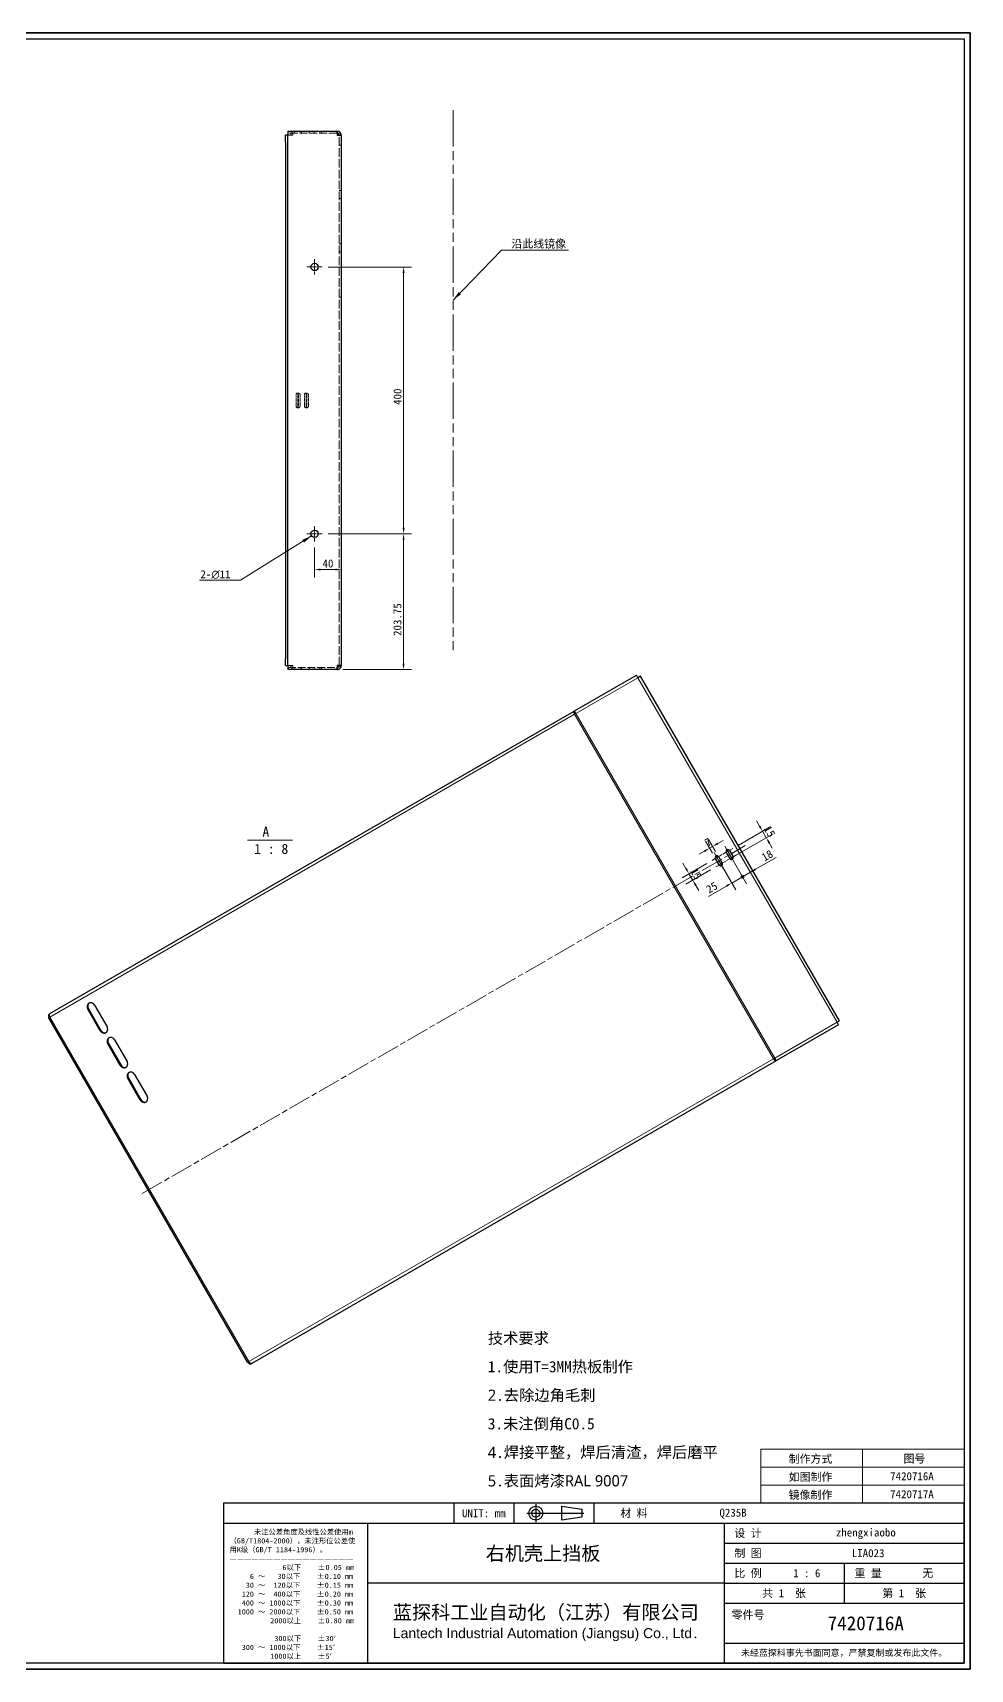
# Model space of a CAD drawing. Header units: millimetres. Extents: x 36 to 3531, y 33 to 2487.
# Drawn here: x 2126 to 3531, y 33 to 2487 of the extents above; entities that cross this region are included whole.
import ezdxf
from ezdxf.enums import TextEntityAlignment as Align

# ---------------------------------------------------------------- set-up
doc = ezdxf.new("R2010")
doc.units = ezdxf.units.MM
doc.header["$LTSCALE"] = 6
for name, pattern in [('CHAIN', [0.3543, 0.2362, -0.0295, 0.0591, -0.0295]), ('DASHED', [0.2067, 0.1654, -0.0413]), ('DOUBLE_DASH_CHAIN', [1.2403, 0.6614, -0.0827, 0.1654, -0.0827, 0.1654, -0.0827])]:
    doc.linetypes.add(name, pattern=pattern)
for name, color, linetype, lineweight in [('1', 7, 'Continuous', 18), ('可见 (ISO)', 7, 'Continuous', 25), ('可见窄的 (ISO)', 7, 'Continuous', 18), ('图框 (ISO)', 7, 'Continuous', 35), ('标题 (ISO)', 7, 'Continuous', 25), ('草图几何图元 (ISO)', 7, 'Continuous', 18)]:
    doc.layers.add(name, color=color, linetype=linetype, lineweight=lineweight)
for name, color, linetype, lineweight, true_color in [('中心标记 (ISO)', 1, 'CHAIN', 18, 0xff0000), ('中心线 (ISO)', 1, 'CHAIN', 18, 0xff0000), ('尺寸 (ISO)', 7, 'Continuous', 18, 0x008000), ('符号 (ISO)', 7, 'Continuous', 18, 0x008000), ('隐藏 (ISO)', 5, 'DASHED', 18, 0x0000ff)]:
    doc.layers.add(name, color=color, linetype=linetype, lineweight=lineweight, true_color=true_color)
doc.styles.add('文本样式164', font='SimSun.ttf')
doc.styles.add('文本样式165', font='SimSun.ttf')
doc.styles.add('文本样式74', font='SimSun.ttf')
doc.styles.add('标签文本 (ISO)', font='simfang.ttf')
doc.styles.add('注释文本 (ISO)', font='simfang.ttf')
doc.styles.add('添加1', font='simfang.ttf')
doc.dimstyles.new('默认 (GB)', dxfattribs={"dimscale": 6, "dimtxt": 2, "dimasz": 1.5, "dimexe": 2, "dimexo": 1.5, "dimgap": 0.5, "dimtad": 1, "dimtoh": 1, "dimdsep": 46, "dimtxsty": '注释文本 (ISO)', "dimcen": 0.09, "dimdle": 10, "dimclrd": 256, "dimclre": 256, "dimclrt": 256, "dimazin": 2, "dimtfac": 0.75, "dimtdec": 3, "dimtmove": 0, "dimatfit": 3, "dimfxl": 0, "dimtolj": 1, "dimlwd": -1, "dimlwe": -1, "dimarcsym": 0})
doc.dimstyles.new('默认 (GB)$7', dxfattribs={"dimscale": 6, "dimtxt": 2, "dimasz": 2.5, "dimexe": 2, "dimexo": 1.5, "dimgap": 0.5, "dimtad": 1, "dimtoh": 1, "dimdsep": 46, "dimtxsty": '注释文本 (ISO)', "dimcen": 0.09, "dimdle": 10, "dimclrd": 256, "dimclre": 256, "dimclrt": 256, "dimazin": 2, "dimtfac": 0.75, "dimtdec": 3, "dimtmove": 0, "dimatfit": 3, "dimfxl": 0, "dimtolj": 1, "dimlwd": -1, "dimlwe": -1, "dimarcsym": 0})

# ---------------------------------------------------------------- blocks, each defined once
blk = doc.blocks.new('图框 最新国标')
at = {"layer": '图框 (ISO)'}
for p, q in [((6, 7), (6, 414.5)), ((6, 414.5), (588.5, 414.5)), ((588.5, 414.5), (588.5, 5.5)), ((6, 7), (6, 5.5)), ((6, 7), (6, 5.5)), ((588.5, 5.5), (6, 5.5))]:
    blk.add_line(p, q, dxfattribs=at)
at = {"layer": '图框 (ISO)', "color": 7, "linetype": 'Continuous', "lineweight": 25}
for p, q in [((18, 413), (587, 413)), ((18, 7), (18, 413)), ((18, 413), (587, 413)), ((53, 413), (53, 405)), ((587, 413), (587, 7)), ((587, 413), (587, 7)), ((53, 405), (18, 405)), ((587, 7), (6, 7)), ((587, 7), (18, 7))]:
    blk.add_line(p, q, dxfattribs=at)
at = {"layer": '图框 (ISO)', "style": '文本样式74'}
blk.add_attdef('零件代号_001', (42.73, 410.25), '', height=2.5, rotation=180, dxfattribs=at)
blk = doc.blocks.new('标题栏 最新国标')
at = {"layer": '标题 (ISO)'}
for p, q in [((381.98, -183.84), (196.98, -183.84)), ((196.98, -183.84), (196.98, -223.84)), ((254.48, -183.84), (254.48, -188.84)), ((269.48, -183.84), (269.48, -188.84)), ((289.48, -183.84), (289.48, -188.84)), ((381.98, -223.84), (381.98, -183.84)), ((383.48, -183.84), (383.48, -225.34)), ((281.48, -188.09), (281.48, -184.59)), ((281.48, -184.59), (286.48, -185.34)), ((286.48, -187.34), (281.48, -188.09)), ((286.48, -185.34), (286.48, -187.34)), ((196.98, -188.84), (381.98, -188.84)), ((232.98, -188.84), (232.98, -223.84)), ((321.98, -188.84), (321.98, -223.84)), ((321.98, -193.84), (381.98, -193.84)), ((321.98, -198.84), (381.98, -198.84)), ((351.98, -198.84), (351.98, -208.84)), ((321.98, -203.84), (232.98, -203.84)), ((321.98, -203.84), (381.98, -203.84)), ((321.98, -208.84), (381.98, -208.84)), ((321.98, -218.84), (381.98, -218.84)), ((196.98, -223.84), (381.98, -223.84)), ((383.48, -225.34), (196.98, -225.34))]:
    blk.add_line(p, q, dxfattribs=at)
at = {"layer": '标题 (ISO)', "linetype": 'CHAIN', "ltscale": 15.834605}
blk.add_line((272.73, -186.34), (286.98, -186.34), dxfattribs=at)
at = {"layer": '标题 (ISO)', "linetype": 'CHAIN', "ltscale": 5.000333}
blk.add_line((274.98, -184.09), (274.98, -188.59), dxfattribs=at)
at = {"layer": '标题 (ISO)'}
for radius in [1.75, 1]:
    blk.add_circle((274.98, -186.34), radius, dxfattribs=at)
at = {"layer": '1', "style": '文本样式164'}
for s, p in [('UNIT: mm', (261.98, -186.34)), ('材 料', (299.48, -186.34)), ('设 计', (327.98, -191.34)), ('制 图', (327.98, -196.34)), ('比 例', (327.98, -201.34)), ('重 量', (357.98, -201.34)), ('共 1  张', (336.98, -206.34)), ('第 1  张', (366.98, -206.34))]:
    blk.add_text(s, height=2, dxfattribs=at).set_placement(p, align=Align.MIDDLE_CENTER)
at = {"layer": '标题 (ISO)', "style": '注释文本 (ISO)'}
for s, insert, char_height, attachment_point, line_spacing_factor in [('\\fSimSun|b0|i0;{\\H1.3000;      未注公差角度及线性公差使用m\\P}\\fSimSun|b0|i0;{\\H1.3000;（GB/T1804-2000），未注形位公差使\\P}\\fSimSun|b0|i0;{\\H1.3000;用K级（GB/T 1184-1996）。\\P}\\fSimSun|b0|i0;{\\H1.3000;—————————————————\\P}\\fSimSun|b0|i0;{\\H1.3000;             6以下    ±0.05 mm\\P}\\fSimSun|b0|i0;{\\H1.3000;     6 ～   30以下    ±0.10 mm\\P}\\fSimSun|b0|i0;{\\H1.3000;    30 ～  120以下    ±0.15 mm\\P}\\fSimSun|b0|i0;{\\H1.3000;   120 ～  400以下    ±0.20 mm\\P}\\fSimSun|b0|i0;{\\H1.3000;   400 ～ 1000以下    ±0.30 mm\\P}\\fSimSun|b0|i0;{\\H1.3000;  1000 ～ 2000以下    ±0.50 mm\\P}\\fSimSun|b0|i0;{\\H1.3000;          2000以上    ±0.80 mm\\P}\\fSimSun|b0|i0;{\\H1.3000;\\P}\\fSimSun|b0|i0;{\\H1.3000;           300以下    ±30′\\P}\\fSimSun|b0|i0;{\\H1.3000;   300 ～ 1000以下    ±15′\\P}\\fSimSun|b0|i0;{\\H1.3000;          1000以上    ±5′}', (198.48, -206.63), 1.3, 4, 1.023913), ('{\\fMicrosoft YaHei|b0|i0|c134|p34;\\H1.75x;蓝探科工业自动化（江苏）有限公司\\P\\fArial|b0|i0|c0|p34;\\H0.71429x;Lantech Industrial Automation (Jiangsu) Co., Ltd\\fFangSong|b0|i0|c134|p49;.\\H1.15195x; }', (277.48, -213.84), 2, 5, 0.978695)]:
    blk.add_mtext(s, dxfattribs=dict(at, insert=insert, char_height=char_height, attachment_point=attachment_point, line_spacing_factor=line_spacing_factor))
at = {"layer": '标题 (ISO)', "attachment_point": 5, "style": '注释文本 (ISO)'}
for s, insert, char_height in [('\\fFangSong|b0|i0;LIA023', (357.98, -196.34), 2), ('\\fFangSong|b0|i0;零件号', (327.98, -211.84), 2), ('\\fSimSun|b0|i0;{\\H1.6000;未经蓝探科事先书面同意，严禁复制或发布此文件。}', (351.98, -221.34), 1.6)]:
    blk.add_mtext(s, dxfattribs=dict(at, insert=insert, char_height=char_height))
at = {"layer": '标题 (ISO)'}
for tag, p, height, style in [('材料_001', (320.84, -187.21), 2, '注释文本 (ISO)'), ('设计人_001', (349.92, -192.16), 2, '注释文本 (ISO)'), ('库存编号_001', (262.47, -198.14), 3.5, '文本样式165'), ('视图比例_001', (339.25, -202.33), 2, '注释文本 (ISO)'), ('质量\\P3;_001', (371.53, -202.3), 2, '注释文本 (ISO)'), ('零件代号_001', (347.86, -215.59), 3.5, '文本样式165')]:
    blk.add_attdef(tag, p, '', height=height, dxfattribs=dict(at, style=style))
blk = doc.blocks.new('*D20')
at = {"layer": 'Defpoints', "color": 0, "transparency": 16777216}
for p in [(2548.5, 1724.2), (2588.5, 1682), (2588.5, 1538)]:
    blk.add_point(p, dxfattribs=at)
at = {"layer": '尺寸 (ISO)', "color": 116, "true_color": 0x00803f, "transparency": 16777216}
for p, q in [((2548.5, 1715.2), (2548.5, 1670)), ((2557.5, 1682), (2579.5, 1682))]:
    blk.add_line(p, q, dxfattribs=at)
for points in [[(2557.5, 1683.5), (2557.5, 1680.5), (2548.5, 1682)], [(2579.5, 1683.5), (2579.5, 1680.5), (2588.5, 1682)]]:
    blk.add_solid(points, dxfattribs=at)
at = {"layer": '尺寸 (ISO)', "transparency": 16777216, "insert": (2568.5, 1691), "char_height": 12, "attachment_point": 5, "style": '注释文本 (ISO)'}
blk.add_mtext('\\A1;40', dxfattribs=at)
blk = doc.blocks.new('*D21')
at = {"layer": 'Defpoints', "color": 0, "transparency": 16777216}
for p in [(2560, 1735.7), (2681.8, 1735.7), (2581.8, 1532)]:
    blk.add_point(p, dxfattribs=at)
at = {"layer": '尺寸 (ISO)', "color": 116, "true_color": 0x00803f, "transparency": 16777216}
for p, q in [((2569, 1735.7), (2693.8, 1735.7)), ((2681.8, 1541), (2681.8, 1726.7)), ((2590.8, 1532), (2693.8, 1532))]:
    blk.add_line(p, q, dxfattribs=at)
for points in [[(2680.3, 1726.7), (2683.3, 1726.7), (2681.8, 1735.7)], [(2680.3, 1541), (2683.3, 1541), (2681.8, 1532)]]:
    blk.add_solid(points, dxfattribs=at)
at = {"layer": '尺寸 (ISO)', "transparency": 16777216, "insert": (2672.7, 1607), "char_height": 12, "attachment_point": 5, "rotation": 90, "style": '注释文本 (ISO)'}
blk.add_mtext('\\A1;203.75', dxfattribs=at)
blk = doc.blocks.new('*D22')
at = {"layer": 'Defpoints', "color": 0, "transparency": 16777216}
for p in [(2560, 2135.7), (2681.9, 2135.7), (2560, 1735.7)]:
    blk.add_point(p, dxfattribs=at)
at = {"layer": '尺寸 (ISO)', "color": 116, "true_color": 0x00803f, "transparency": 16777216}
for p, q in [((2569, 2135.7), (2693.9, 2135.7)), ((2681.9, 1744.7), (2681.9, 2126.7)), ((2569, 1735.7), (2693.9, 1735.7))]:
    blk.add_line(p, q, dxfattribs=at)
for points in [[(2680.4, 2126.7), (2683.4, 2126.7), (2681.9, 2135.7)], [(2680.4, 1744.7), (2683.4, 1744.7), (2681.9, 1735.7)]]:
    blk.add_solid(points, dxfattribs=at)
at = {"layer": '尺寸 (ISO)', "transparency": 16777216, "insert": (2672.8, 1941.2), "char_height": 12, "attachment_point": 5, "rotation": 90, "style": '注释文本 (ISO)'}
blk.add_mtext('\\A1;400', dxfattribs=at)
blk = doc.blocks.new('表格1')
at = {"layer": '符号 (ISO)'}
for p, q in [((536.2, 60.51), (587, 60.51)), ((536.2, 60.51), (536.2, 56.01)), ((561.6, 60.51), (561.6, 56.01)), ((587, 60.51), (587, 56.01)), ((536.2, 56.01), (587, 56.01)), ((536.2, 56.01), (536.2, 47)), ((561.6, 56.01), (561.6, 47)), ((587, 56.01), (587, 47)), ((536.2, 51.5), (587, 51.5)), ((536.2, 47), (587, 47))]:
    blk.add_line(p, q, dxfattribs=at)
at = {"layer": '符号 (ISO)', "char_height": 2, "attachment_point": 7, "style": '注释文本 (ISO)'}
for s, insert in [('制作方式', (543.14, 56.85)), ('图号', (571.84, 56.91)), ('如图制作', (543.15, 52.35)), ('7420716A', (568.5, 52.72)), ('镜像制作', (543.14, 47.84)), ('7420717A', (568.5, 48.22))]:
    blk.add_mtext(s, dxfattribs=dict(at, insert=insert))
blk = doc.blocks.new('*D37')
at = {"layer": 'Defpoints', "color": 0, "transparency": 16777216}
for p in [(3225.3, 1279.9), (3175.2, 1263.9), (3164.6, 1244.8)]:
    blk.add_point(p, dxfattribs=at)
at = {"layer": '尺寸 (ISO)', "color": 116, "true_color": 0x00803f, "transparency": 16777216}
for p, q in [((3215.2, 1297.4), (3210.7, 1305.2)), ((3172.4, 1249.3), (3235.7, 1285.9)), ((3183, 1268.4), (3230.1, 1295.6)), ((3219.7, 1289.6), (3225.3, 1279.9)), ((3229.8, 1272.1), (3234.3, 1264.3))]:
    blk.add_line(p, q, dxfattribs=at)
for points in [[(3216.5, 1298.2), (3213.9, 1296.7), (3219.7, 1289.6)], [(3231.1, 1272.8), (3228.5, 1271.3), (3225.3, 1279.9)]]:
    blk.add_solid(points, dxfattribs=at)
at = {"layer": '尺寸 (ISO)', "transparency": 16777216, "insert": (3230.3, 1289.3), "char_height": 12, "attachment_point": 5, "rotation": 300, "style": '注释文本 (ISO)'}
blk.add_mtext('\\A1;15', dxfattribs=at)
blk = doc.blocks.new('*D38')
at = {"layer": 'Defpoints', "color": 0, "transparency": 16777216}
for p in [(3144, 1245.9), (3149.6, 1236.2), (3115.2, 1216.3)]:
    blk.add_point(p, dxfattribs=at)
at = {"layer": '尺寸 (ISO)', "color": 116, "true_color": 0x00803f, "transparency": 16777216}
for p, q in [((3136.2, 1241.4), (3099.2, 1220)), ((3105, 1233.8), (3100.5, 1241.6)), ((3141.8, 1231.7), (3104.8, 1210.3)), ((3109.5, 1226), (3115.2, 1216.3)), ((3119.7, 1208.5), (3124.2, 1200.7))]:
    blk.add_line(p, q, dxfattribs=at)
for points in [[(3106.3, 1234.6), (3103.7, 1233.1), (3109.5, 1226)], [(3121, 1209.2), (3118.4, 1207.7), (3115.2, 1216.3)]]:
    blk.add_solid(points, dxfattribs=at)
at = {"layer": '尺寸 (ISO)', "transparency": 16777216, "insert": (3120.2, 1225.7), "char_height": 12, "attachment_point": 5, "rotation": 300, "style": '注释文本 (ISO)'}
blk.add_mtext('\\A1;15', dxfattribs=at)
blk = doc.blocks.new('*D39')
at = {"layer": 'Defpoints', "color": 0, "transparency": 16777216}
for p in [(3144.9, 1266.8), (3153.8, 1251.5), (3149.2, 1248.9)]:
    blk.add_point(p, dxfattribs=at)
at = {"layer": '尺寸 (ISO)', "color": 116, "true_color": 0x00803f, "transparency": 16777216}
for p, q in [((3149.3, 1259.3), (3138.9, 1277.2)), ((3132.6, 1259.7), (3124.8, 1255.2)), ((3144.7, 1256.7), (3134.4, 1274.6)), ((3140.4, 1264.2), (3144.9, 1266.8)), ((3152.7, 1271.3), (3160.5, 1275.8))]:
    blk.add_line(p, q, dxfattribs=at)
for points in [[(3131.9, 1261), (3133.4, 1258.4), (3140.4, 1264.2)], [(3152, 1272.6), (3153.5, 1270), (3144.9, 1266.8)]]:
    blk.add_solid(points, dxfattribs=at)
at = {"layer": '尺寸 (ISO)', "transparency": 16777216, "insert": (3138.1, 1273.3), "char_height": 12, "attachment_point": 5, "rotation": 30, "style": '注释文本 (ISO)'}
blk.add_mtext('\\A1;7', dxfattribs=at)
blk = doc.blocks.new('_DotSmall')
at = {"color": 0, "linetype": 'ByBlock', "const_width": 0.5}
blk.add_lwpolyline([(-0.0625, 0, 1), (0.0625, 0, 1)], format="xyb", close=True, dxfattribs=at)
blk = doc.blocks.new('*D40')
at = {"layer": 'Defpoints', "color": 0, "transparency": 16777216}
for p in [(3151.5, 1250.2), (3173.3, 1249.9), (3189.8, 1221.4)]:
    blk.add_point(p, dxfattribs=at)
at = {"layer": '尺寸 (ISO)', "color": 116, "true_color": 0x00803f, "transparency": 16777216}
for p, q in [((3156, 1242.4), (3179.6, 1201.6)), ((3177.8, 1242.1), (3195.8, 1211)), ((3189.8, 1221.4), (3205.4, 1230.4)), ((3165.8, 1207.5), (3138.9, 1192)), ((3189.8, 1221.4), (3173.6, 1212))]:
    blk.add_line(p, q, dxfattribs=at)
blk.add_solid([(3165, 1208.8), (3166.5, 1206.2), (3173.6, 1212)], dxfattribs=at)
at = {"layer": '尺寸 (ISO)', "color": 116, "true_color": 0x00803f, "transparency": 16777216, "xscale": 9, "yscale": 9, "zscale": 9, "rotation": 209.9999999999437}
blk.add_blockref('_DotSmall', (3189.8, 1221.4), dxfattribs=at)
at = {"layer": '尺寸 (ISO)', "transparency": 16777216, "insert": (3143.7, 1205.2), "char_height": 12, "attachment_point": 5, "rotation": 30, "style": '注释文本 (ISO)'}
blk.add_mtext('\\A1;25', dxfattribs=at)
blk = doc.blocks.new('*D42')
at = {"layer": 'Defpoints', "color": 0, "transparency": 16777216}
for p in [(3173.3, 1249.9), (3201.5, 1228.1), (3331.4, 1003.1)]:
    blk.add_point(p, dxfattribs=at)
at = {"layer": '尺寸 (ISO)', "color": 116, "true_color": 0x00803f, "transparency": 16777216}
for p, q in [((3177.8, 1242.1), (3195.8, 1211)), ((3189.8, 1221.4), (3201.5, 1228.1)), ((3209.3, 1232.6), (3240.2, 1250.5)), ((3189.8, 1221.4), (3182, 1216.9))]:
    blk.add_line(p, q, dxfattribs=at)
blk.add_solid([(3208.5, 1233.9), (3210, 1231.3), (3201.5, 1228.1)], dxfattribs=at)
at = {"layer": '尺寸 (ISO)', "color": 116, "true_color": 0x00803f, "transparency": 16777216, "xscale": 9, "yscale": 9, "zscale": 9, "rotation": 29.99999999994369}
blk.add_blockref('_DotSmall', (3189.8, 1221.4), dxfattribs=at)
at = {"layer": '尺寸 (ISO)', "transparency": 16777216, "insert": (3226.8, 1253.2), "char_height": 12, "attachment_point": 5, "rotation": 30, "style": '注释文本 (ISO)'}
blk.add_mtext('\\A1;18', dxfattribs=at)

msp = doc.modelspace()

# ---------------------------------------------------------------- linework, layer by layer
at = {"layer": '中心标记 (ISO)', "ltscale": 4.259529}
for p, q in [((2559.968, 2135.7335), (2536.968, 2135.7335)), ((2548.468, 2147.2335), (2548.468, 2124.2335)), ((2548.468, 1747.2335), (2548.468, 1724.2335)), ((2559.968, 1735.7335), (2536.968, 1735.7335))]:
    msp.add_line(p, q, dxfattribs=at)
at = {"layer": '中心标记 (ISO)', "ltscale": 3.194621}
for p, q in [((3144.0102, 1245.923), (3158.9491, 1254.548)), ((3160.2481, 1255.298), (3175.1871, 1263.923)), ((3165.8731, 1245.5552), (3180.8121, 1254.1802)), ((3149.6352, 1236.1802), (3164.5741, 1244.8052))]:
    msp.add_line(p, q, dxfattribs=at)
at = {"layer": '中心标记 (ISO)', "ltscale": 4.375279}
for p, q in [((3158.9796, 1237.2451), (3147.1671, 1257.7049)), ((3161.4171, 1233.0232), (3149.6046, 1253.4831)), ((3175.2176, 1246.6201), (3163.4051, 1267.0799)), ((3177.6551, 1242.3982), (3165.8426, 1262.8581))]:
    msp.add_line(p, q, dxfattribs=at)
at = {"layer": '中心线 (ISO)', "ltscale": 23.990969}
msp.add_line((2290.2037, 746.4824), (3193.6813, 1268.1054), dxfattribs=at)
at = {"layer": '可见 (ISO)'}
for p, q in [((2504.7719, 2323.4835), (2504.7719, 2333.4835)), ((2507.7719, 2333.4835), (2504.7719, 2333.4835)), ((2507.7719, 2333.4835), (2507.7719, 2323.4835)), ((2507.7719, 2333.4835), (2508.468, 2333.4835)), ((2508.468, 2339.4835), (2581.7609, 2339.4835)), ((2508.468, 2339.4835), (2508.468, 2333.4835)), ((2508.468, 1537.9835), (2508.468, 2333.4835)), ((2582.468, 2339.4835), (2581.7609, 2339.4835)), ((2582.468, 2336.4835), (2582.2323, 2336.4835)), ((2582.468, 2336.4835), (2582.468, 2339.4835)), ((2582.468, 2333.4835), (2588.468, 2333.4835)), ((2588.468, 2333.4835), (2588.468, 1537.9835)), ((2504.7719, 2323.4835), (2504.7719, 1547.9835)), ((2507.7719, 2323.4835), (2507.7719, 1547.9835)), ((2504.7719, 1537.9835), (2504.7719, 1547.9835)), ((2507.7719, 1547.9835), (2507.7719, 1537.9835)), ((2504.7719, 1537.9835), (2507.7719, 1537.9835)), ((2507.7719, 1537.9835), (2508.468, 1537.9835)), ((2508.468, 1537.9835), (2508.468, 1531.9835)), ((2581.7609, 1531.9835), (2508.468, 1531.9835)), ((2581.7609, 1531.9835), (2582.468, 1531.9835)), ((2582.468, 1534.9835), (2582.2323, 1534.9835)), ((2588.468, 1537.9835), (2582.468, 1537.9835)), ((2582.468, 1534.9835), (2582.468, 1531.9835)), ((2938.0154, 1470.1544), (3030.8152, 1523.7324)), ((3033.0652, 1519.8353), (3030.8152, 1523.7324)), ((3036.9623, 1522.0853), (3033.0652, 1519.8353)), ((3335.2748, 1005.3929), (3036.9623, 1522.0853)), ((2151.7878, 1016.2257), (2937.388, 1469.7922)), ((2938.0154, 1470.1544), (2937.388, 1469.7922)), ((2938.513, 1467.8436), (2937.388, 1469.7922)), ((2937.9806, 1464.9382), (2939.9292, 1466.0632)), ((2938.513, 1467.8436), (2938.9162, 1468.0764)), ((3153.753, 1251.548), (3159.378, 1241.8052)), ((3171.0693, 1248.5552), (3165.4443, 1258.298)), ((3169.9909, 1260.923), (3175.6159, 1251.1802)), ((3154.8313, 1239.1802), (3149.2063, 1248.923)), ((2149.743, 1009.8489), (2151.6915, 1010.9739)), ((2149.743, 1009.8489), (2448.0555, 493.1565)), ((2151.7878, 1016.2257), (2151.6197, 1016.1286)), ((2151.6263, 1016.1173), (2151.6197, 1016.1286)), ((2227.254, 990.5141), (2208.504, 1022.99)), ((2209.4783, 1023.5525), (2228.2283, 991.0766)), ((2218.629, 1028.8357), (2237.379, 996.3598)), ((3333.6277, 999.2458), (3240.8279, 945.6678)), ((3331.3777, 1003.1429), (3335.2748, 1005.3929)), ((3333.6277, 999.2458), (3331.3777, 1003.1429)), ((2257.254, 938.5526), (2238.504, 971.0285)), ((2239.4783, 971.591), (2258.2283, 939.1151)), ((2248.629, 976.8742), (2267.379, 944.3982)), ((3240.2005, 945.3055), (2454.6003, 491.7391)), ((3238.2417, 949.3708), (3236.2931, 948.2458)), ((3239.0755, 947.2541), (3239.4787, 947.4869)), ((3239.0755, 947.2541), (3240.2005, 945.3055)), ((3240.2005, 945.3055), (3240.8279, 945.6678)), ((2287.254, 886.591), (2268.504, 919.067)), ((2269.4783, 919.6295), (2288.2283, 887.1535)), ((2278.629, 924.9127), (2297.379, 892.4367)), ((2450.004, 494.2815), (2448.0555, 493.1565)), ((2454.4256, 491.6534), (2454.4322, 491.642)), ((2454.4322, 491.642), (2454.6003, 491.7391))]:
    msp.add_line(p, q, dxfattribs=at)
for centre in [(2548.468, 2135.7335), (2548.468, 1735.7335)]:
    msp.add_circle(centre, 5.5, dxfattribs=at)
for centre, start, end in [((3151.4796, 1250.2355), 30, 210), ((3167.7176, 1259.6105), 30, 210), ((3157.1046, 1240.4927), 210, 30), ((3173.3426, 1249.8677), 210, 30)]:
    msp.add_arc(centre, 2.625, start, end, dxfattribs=at)
for centre, major_axis, start_param, end_param in [((2213.5665, 1025.9129), (-3.375, 5.8457), 4.71238898, 7.853981634), ((2214.5408, 1026.4754), (-3.375, 5.8457), 0.096374162, 1.570796327), ((2232.3165, 993.4369), (3.375, -5.8457), 4.71238898, 7.853981634), ((2233.2908, 993.9994), (3.375, -5.8457), 4.71238898, 6.186811145), ((2243.5665, 973.9514), (-3.375, 5.8457), 4.71238898, 7.853981634), ((2244.5408, 974.5139), (-3.375, 5.8457), 0.096374162, 1.570796327), ((2262.3165, 941.4754), (3.375, -5.8457), 4.71238898, 7.853981634), ((2263.2908, 942.0379), (3.375, -5.8457), 4.71238898, 6.186811145), ((2273.5665, 921.9898), (-3.375, 5.8457), 4.71238898, 7.853981634), ((2274.5408, 922.5523), (-3.375, 5.8457), 0.096374162, 1.570796327), ((2292.3165, 889.5139), (3.375, -5.8457), 4.71238898, 7.853981634), ((2293.2908, 890.0764), (3.375, -5.8457), 4.71238898, 6.186811145)]:
    msp.add_ellipse(centre, major_axis=major_axis, ratio=0.866025404, start_param=start_param, end_param=end_param, dxfattribs=at)
for points, knots in [([(2581.7609, 2339.4835), (2581.8904, 2339.4835), (2582.0199, 2338.6958), (2582.1494, 2337.3844), (2582.2556, 2336.3088), (2582.3618, 2334.8991), (2582.468, 2333.4835)], [0, 0, 0, 0, 0.863030386, 0.863030386, 0.863030386, 1.570796327, 1.570796327, 1.570796327, 1.570796327]), ([(2585.0661, 2333.4835), (2585.0097, 2334.5098), (2584.4613, 2335.5181), (2583.6446, 2336.0497), (2583.218, 2336.3274), (2582.726, 2336.4788), (2582.2323, 2336.4834)], [0, 0, 0, 0, 1.026321876, 1.026321876, 1.026321876, 1.562425919, 1.562425919, 1.562425919, 1.562425919]), ([(2588.468, 2333.4835), (2588.468, 2335.2096), (2587.6803, 2336.9202), (2586.3688, 2338.0424), (2585.2933, 2338.9627), (2583.8835, 2339.4835), (2582.468, 2339.4835)], [0, 0, 0, 0, 0.863030386, 0.863030386, 0.863030386, 1.570796327, 1.570796327, 1.570796327, 1.570796327]), ([(2585.468, 2333.4835), (2585.468, 2334.5098), (2584.8998, 2335.5181), (2584.0219, 2336.0497), (2583.5562, 2336.3317), (2583.0125, 2336.4835), (2582.468, 2336.4835)], [0, 0, 0, 0, 1.026321876, 1.026321876, 1.026321876, 1.570796327, 1.570796327, 1.570796327, 1.570796327]), ([(2582.468, 1537.9835), (2582.3385, 1536.2575), (2582.209, 1534.5468), (2582.0795, 1533.4246), (2581.9733, 1532.5043), (2581.8671, 1531.9835), (2581.7609, 1531.9835)], [0, 0, 0, 0, 0.863030386, 0.863030386, 0.863030386, 1.570796327, 1.570796327, 1.570796327, 1.570796327]), ([(2585.0661, 1537.9835), (2585.0097, 1536.9572), (2584.4613, 1535.9489), (2583.6446, 1535.4173), (2583.218, 1535.1396), (2582.726, 1534.9882), (2582.2323, 1534.9836)], [0, 0, 0, 0, 1.026321876, 1.026321876, 1.026321876, 1.562425919, 1.562425919, 1.562425919, 1.562425919]), ([(2582.468, 1531.9835), (2584.1941, 1531.9835), (2585.9047, 1532.7712), (2587.0269, 1534.0827), (2587.9472, 1535.1582), (2588.468, 1536.568), (2588.468, 1537.9835)], [0, 0, 0, 0, 0.863030386, 0.863030386, 0.863030386, 1.570796327, 1.570796327, 1.570796327, 1.570796327]), ([(2585.468, 1537.9835), (2585.468, 1536.9572), (2584.8998, 1535.9489), (2584.0219, 1535.4173), (2583.5562, 1535.1353), (2583.0125, 1534.9835), (2582.468, 1534.9835)], [0, 0, 0, 0, 1.026321876, 1.026321876, 1.026321876, 1.570796327, 1.570796327, 1.570796327, 1.570796327]), ([(2937.388, 1469.7922), (2936.8808, 1469.4993), (2936.6739, 1468.6978), (2936.8546, 1467.6663), (2937.0028, 1466.8204), (2937.4061, 1465.8323), (2937.9806, 1464.9382)], [0, 0, 0, 0, 0.863030386, 0.863030386, 0.863030386, 1.570796327, 1.570796327, 1.570796327, 1.570796327]), ([(2939.9292, 1466.0632), (2939.3435, 1467.2198), (2938.7636, 1468.3665), (2938.4043, 1469.1309), (2938.1097, 1469.7578), (2937.9649, 1470.1252), (2938.0154, 1470.1544)], [0, 0, 0, 0, 0.863030386, 0.863030386, 0.863030386, 1.570796327, 1.570796327, 1.570796327, 1.570796327]), ([(2938.9549, 1465.5007), (2938.5066, 1466.1307), (2938.2496, 1466.8555), (2938.272, 1467.3288), (2938.2838, 1467.5799), (2938.3698, 1467.761), (2938.513, 1467.8436)], [0, 0, 0, 0, 1.026321876, 1.026321876, 1.026321876, 1.570796327, 1.570796327, 1.570796327, 1.570796327]), ([(2151.6197, 1016.1286), (2150.6067, 1015.5438), (2149.8978, 1014.4524), (2149.7163, 1013.2118), (2149.5675, 1012.1944), (2149.7687, 1011.0897), (2150.2651, 1010.1504)], [0, 0, 0, 0, 0.863030386, 0.863030386, 0.863030386, 1.570796327, 1.570796327, 1.570796327, 1.570796327]), ([(2151.6915, 1010.9739), (2151.1171, 1012.1371), (2150.8042, 1013.438), (2150.8822, 1014.4548), (2150.9461, 1015.2887), (2151.2684, 1015.9258), (2151.7878, 1016.2257)], [0, 0, 0, 0, 0.863030386, 0.863030386, 0.863030386, 1.570796327, 1.570796327, 1.570796327, 1.570796327]), ([(3236.2931, 948.2458), (3236.8871, 947.0939), (3237.731, 946.0997), (3238.5245, 945.5859), (3239.1751, 945.1646), (3239.7845, 945.0654), (3240.2005, 945.3055)], [0, 0, 0, 0, 0.863030386, 0.863030386, 0.863030386, 1.570796327, 1.570796327, 1.570796327, 1.570796327]), ([(3237.2674, 948.8083), (3237.5889, 948.105), (3238.0881, 947.5201), (3238.5091, 947.3028), (3238.7325, 947.1875), (3238.9323, 947.1714), (3239.0755, 947.2541)], [0, 0, 0, 0, 1.026321876, 1.026321876, 1.026321876, 1.570796327, 1.570796327, 1.570796327, 1.570796327]), ([(3240.8279, 945.6678), (3240.7663, 945.6322), (3240.4094, 946.1083), (3239.856, 946.9246), (3239.4022, 947.594), (3238.823, 948.4805), (3238.2417, 949.3708)], [0, 0, 0, 0, 0.863030386, 0.863030386, 0.863030386, 1.570796327, 1.570796327, 1.570796327, 1.570796327]), ([(2448.5776, 493.458), (2449.2669, 492.3612), (2450.3935, 491.5301), (2451.5941, 491.2515), (2452.5787, 491.0229), (2453.6015, 491.1624), (2454.4322, 491.642)], [0, 0, 0, 0, 0.863030386, 0.863030386, 0.863030386, 1.570796327, 1.570796327, 1.570796327, 1.570796327]), ([(2454.6003, 491.7391), (2453.9669, 491.3734), (2453.0431, 491.5222), (2452.114, 492.1216), (2451.3521, 492.6131), (2450.5946, 493.3966), (2450.004, 494.2815)], [0, 0, 0, 0, 0.863030386, 0.863030386, 0.863030386, 1.570796327, 1.570796327, 1.570796327, 1.570796327])]:
    msp.add_open_spline(points, degree=3, knots=knots, dxfattribs=at)
at = {"layer": '可见窄的 (ISO)'}
for p, q in [((3033.0652, 1519.8353), (2939.9292, 1466.0632)), ((3331.3777, 1003.1429), (3033.0652, 1519.8353)), ((2937.9806, 1464.9382), (2151.6915, 1010.9739)), ((3236.2931, 948.2458), (2937.9806, 1464.9382)), ((2939.9292, 1466.0632), (3238.2417, 949.3708)), ((2151.6915, 1010.9739), (2450.004, 494.2815)), ((2208.504, 1022.99), (2209.4783, 1023.5525)), ((2227.254, 990.5141), (2228.2283, 991.0766)), ((3238.2417, 949.3708), (3331.3777, 1003.1429)), ((2238.504, 971.0285), (2239.4783, 971.591)), ((2257.254, 938.5526), (2258.2283, 939.1151)), ((2450.004, 494.2815), (3236.2931, 948.2458)), ((2268.504, 919.067), (2269.4783, 919.6295)), ((2287.254, 886.591), (2288.2283, 887.1535))]:
    msp.add_line(p, q, dxfattribs=at)
at = {"layer": '符号 (ISO)'}
msp.add_line((2447.7771, 1276.0761), (2515.1455, 1276.0761), dxfattribs=at)
at = {"layer": '草图几何图元 (ISO)', "color": 1, "linetype": 'DOUBLE_DASH_CHAIN', "ltscale": 13.715002, "true_color": 0xff0000}
msp.add_line((2755.9195, 2370.6688), (2755.9195, 1554.1544), dxfattribs=at)
at = {"layer": '隐藏 (ISO)', "ltscale": 11.819528}
for p, q in [((2581.7609, 2336.4835), (2508.468, 2336.4835)), ((2508.468, 1534.9835), (2581.7609, 1534.9835))]:
    msp.add_line(p, q, dxfattribs=at)
at = {"layer": '隐藏 (ISO)', "ltscale": 1.831105}
for p, q in [((2508.468, 2333.4835), (2513.3699, 2333.4835)), ((2508.468, 1537.9835), (2513.3699, 1537.9835))]:
    msp.add_line(p, q, dxfattribs=at)
at = {"layer": '隐藏 (ISO)', "ltscale": 0.952248}
for p, q in [((2513.3699, 2333.4835), (2515.968, 2333.4835)), ((2517.968, 2336.4835), (2517.968, 2339.4835)), ((2527.7609, 2336.4835), (2527.7609, 2339.4835)), ((2528.2092, 2336.4835), (2528.2092, 2339.4835)), ((2528.468, 2336.4835), (2528.468, 2339.4835)), ((2528.968, 2336.4835), (2528.968, 2339.4835)), ((2540.468, 2336.4835), (2540.468, 2339.4835)), ((2547.968, 2336.4835), (2547.968, 2339.4835)), ((2556.468, 2336.4835), (2556.468, 2339.4835)), ((2558.968, 2336.4835), (2558.968, 2339.4835)), ((2581.7609, 2336.4835), (2581.7609, 2339.4835)), ((2582.2092, 2336.4835), (2582.2092, 2339.4835)), ((2588.468, 2318.4835), (2585.468, 2318.4835)), ((2588.468, 2250.4835), (2585.468, 2250.4835)), ((2588.468, 2238.4835), (2585.468, 2238.4835)), ((2588.468, 2170.4835), (2585.468, 2170.4835)), ((2588.468, 2158.4835), (2585.468, 2158.4835)), ((2588.468, 2090.4835), (2585.468, 2090.4835)), ((2524.968, 1946.7335), (2522.3699, 1946.7335)), ((2537.468, 1946.7335), (2534.8699, 1946.7335)), ((2524.968, 1924.7335), (2522.3699, 1924.7335)), ((2537.468, 1924.7335), (2534.8699, 1924.7335)), ((2515.968, 1537.9835), (2513.3699, 1537.9835)), ((2517.968, 1531.9835), (2517.968, 1534.9835)), ((2527.7609, 1534.9835), (2527.7609, 1531.9835)), ((2528.2092, 1534.9835), (2528.2092, 1531.9835)), ((2528.468, 1534.9835), (2528.468, 1531.9835)), ((2528.968, 1531.9835), (2528.968, 1534.9835)), ((2540.468, 1531.9835), (2540.468, 1534.9835)), ((2547.968, 1531.9835), (2547.968, 1534.9835)), ((2556.468, 1531.9835), (2556.468, 1534.9835)), ((2558.968, 1531.9835), (2558.968, 1534.9835)), ((2581.7609, 1534.9835), (2581.7609, 1531.9835)), ((2582.2092, 1534.9835), (2582.2092, 1531.9835))]:
    msp.add_line(p, q, dxfattribs=at)
at = {"layer": '隐藏 (ISO)', "ltscale": 0.211533}
for p, q in [((2582.2323, 2336.4835), (2581.7609, 2336.4835)), ((2582.2323, 1534.9835), (2581.7609, 1534.9835))]:
    msp.add_line(p, q, dxfattribs=at)
at = {"layer": '隐藏 (ISO)', "ltscale": 13.090384}
msp.add_line((2585.468, 1537.9835), (2585.468, 2333.4835), dxfattribs=at)
at = {"layer": '隐藏 (ISO)', "ltscale": 4.761642}
for p, q in [((2520.6199, 1928.2335), (2520.6199, 1943.2335)), ((2523.218, 1943.2335), (2523.218, 1928.2335)), ((2524.1199, 1943.2335), (2524.1199, 1928.2335)), ((2526.718, 1928.2335), (2526.718, 1943.2335)), ((2533.1199, 1928.2335), (2533.1199, 1943.2335)), ((2535.718, 1943.2335), (2535.718, 1928.2335)), ((2536.6199, 1943.2335), (2536.6199, 1928.2335)), ((2539.218, 1928.2335), (2539.218, 1943.2335))]:
    msp.add_line(p, q, dxfattribs=at)
at = {"layer": '隐藏 (ISO)', "ltscale": 2.991791}
for centre, major_axis, start_param, end_param in [((2510.7719, 2333.4835), (0, 6), 4.71238898, 6.283185307), ((2510.7719, 1537.9835), (0, -6), 0, 1.570796327)]:
    msp.add_ellipse(centre, major_axis=major_axis, ratio=0.866025404, start_param=start_param, end_param=end_param, dxfattribs=at)
at = {"layer": '隐藏 (ISO)', "ltscale": 1.495845}
for centre, major_axis, start_param, end_param in [((2510.7719, 2333.4835), (0, 3), 4.71238898, 6.283185307), ((2510.7719, 1537.9835), (0, -3), 0, 1.570796327)]:
    msp.add_ellipse(centre, major_axis=major_axis, ratio=0.866025404, start_param=start_param, end_param=end_param, dxfattribs=at)
at = {"layer": '隐藏 (ISO)', "ltscale": 3.490439}
for centre, major_axis in [((2522.3699, 1943.2335), (0, 3.5)), ((2524.968, 1943.2335), (0, 3.5)), ((2534.8699, 1943.2335), (0, 3.5)), ((2537.468, 1943.2335), (0, 3.5)), ((2522.3699, 1928.2335), (0, -3.5)), ((2524.968, 1928.2335), (0, -3.5)), ((2534.8699, 1928.2335), (0, -3.5)), ((2537.468, 1928.2335), (0, -3.5))]:
    msp.add_ellipse(centre, major_axis=major_axis, ratio=0.5, start_param=4.71238898, end_param=7.853981634, dxfattribs=at)
at = {"layer": '隐藏 (ISO)', "ltscale": 1.511102}
for points in [[(2582.468, 2333.4835), (2582.314, 2334.5098), (2582.16, 2335.5181), (2582.006, 2336.0497), (2581.9243, 2336.3317), (2581.8426, 2336.4835), (2581.7609, 2336.4835)], [(2582.468, 1537.9835), (2582.314, 1536.9572), (2582.16, 1535.9489), (2582.006, 1535.4173), (2581.9243, 1535.1353), (2581.8426, 1534.9835), (2581.7609, 1534.9835)]]:
    msp.add_open_spline(points, degree=3, knots=[0, 0, 0, 0, 1.026321876, 1.026321876, 1.026321876, 1.570796327, 1.570796327, 1.570796327, 1.570796327], dxfattribs=at)
at = {"layer": '隐藏 (ISO)', "ltscale": 2.994612}
for points in [[(2587.6642, 2333.4835), (2587.6168, 2335.2096), (2586.8872, 2336.9202), (2585.704, 2338.0424), (2584.7337, 2338.9627), (2583.4739, 2339.4835), (2582.2092, 2339.4835)], [(2582.2092, 1531.9835), (2583.7514, 1531.9835), (2585.2803, 1532.7712), (2586.2995, 1534.0827), (2587.1354, 1535.1582), (2587.6253, 1536.568), (2587.6642, 1537.9835)]]:
    msp.add_open_spline(points, degree=3, knots=[0, 0, 0, 0, 0.863030386, 0.863030386, 0.863030386, 1.570796327, 1.570796327, 1.570796327, 1.570796327], dxfattribs=at)
at = {"layer": '隐藏 (ISO)', "ltscale": 0.007919}
for points in [[(2582.2323, 2336.4834), (2582.2246, 2336.4835), (2582.2169, 2336.4835), (2582.2092, 2336.4835)], [(2582.2323, 1534.9836), (2582.2246, 1534.9836), (2582.2169, 1534.9835), (2582.2092, 1534.9835)]]:
    msp.add_open_spline(points, degree=3, dxfattribs=at)

# ---------------------------------------------------------------- block references
at = {"xscale": 6, "yscale": 6, "zscale": 6}
for name, p, values in [('图框 最新国标', (0, 0), {'零件代号_001': '7420716A'}), ('标题栏 最新国标', (1230.1048, 1385.0657), {'零件代号_001': '7420716A', '库存编号_001': '右机壳上挡板', '质量\\P3;_001': '无', '视图比例_001': '1 : 6', '设计人_001': 'zhengxiaobo', '材料_001': 'Q235B'})]:
    msp.add_blockref(name, p, dxfattribs=at).add_auto_attribs(values)
msp.add_blockref('表格1', (0, 0), dxfattribs=at)

# ---------------------------------------------------------------- texts
at = {"layer": '符号 (ISO)', "insert": (2843.3682, 2176.5328), "char_height": 12, "width": 89.824562, "attachment_point": 1, "style": '注释文本 (ISO)'}
msp.add_mtext('\\fFangSong|b0|i0;沿此线镜像', dxfattribs=at)
at = {"layer": '符号 (ISO)'}
for s, insert, char_height, width, attachment_point, line_spacing_factor, style in [('2-\\fAIGDT|b0|i0;{\\H12.0000;n}\\fFangSong|b0|i0;{\\H12.0000;11}', (2422.4586, 1668.1461), 12, 49.871477, 9, 0.35, '注释文本 (ISO)'), ('\\fFangSong|b0|i0;{\\H16.8000;技术要求\\P}\\fFangSong|b0|i0;{\\H16.8000;1.使用T=3MM热板制作\\P}\\fSegoe UI|b0|i0;{\\H16.8000;2}\\fFangSong|b0|i0;{\\H16.8000;.去除边角毛刺\\P}\\fFangSong|b0|i0;{\\H16.8000;3.未注倒角C0.5\\P}\\fSegoe UI|b0|i0;{\\H16.8000;4}\\fFangSong|b0|i0;{\\H16.8000;.焊接平整，焊后清渣，焊后磨平\\P}\\fSegoe UI|b0|i0;{\\H16.8000;5}\\fFangSong|b0|i0;{\\H16.8000;.表面烤漆}\\fSegoe UI|b0|i0;{\\H16.8000;RAL 9007\\P}', (2808.0162, 421.6378), 16.8000001, 377.622794, 4, 1.527447, '添加1')]:
    msp.add_mtext(s, dxfattribs=dict(at, insert=insert, char_height=char_height, width=width, attachment_point=attachment_point, line_spacing_factor=line_spacing_factor, style=style))
at = {"layer": '符号 (ISO)', "char_height": 15, "attachment_point": 7, "style": '标签文本 (ISO)'}
for s, insert in [('A ', (2470.3292, 1281.2434)), (' 1 : 8', (2447.7771, 1255.3824))]:
    msp.add_mtext(s, dxfattribs=dict(at, insert=insert))

# ---------------------------------------------------------------- dimensions: what is measured, and where the dimension line sits
at = {"layer": '尺寸 (ISO)', "color": 116, "true_color": 0x00803f}
for base, p1, p2, angle, override, picture, middle in [((2681.8766, 2135.7335), (2559.968, 1735.7335), (2559.968, 2135.7335), 90, {"dimgap": 0.5, "dimtoh": 0, "dimdec": 2, "dimtol": 0, "dimlim": 0, "dimtp": 0, "dimtm": 0, "dimtdec": 3, "dimtofl": 0, "dimatfit": 1}, '*D22', (2681.8766, 1941.1869)), ((2588.468, 1681.9581), (2548.468, 1724.2335), (2588.468, 1537.9835), 180, {"dimgap": 0.5, "dimtoh": 0, "dimdec": 2, "dimse2": 1, "dimtol": 0, "dimlim": 0, "dimtp": 0, "dimtm": 0, "dimtdec": 3, "dimtofl": 0, "dimatfit": 1}, '*D20', (2568.468, 1681.9581)), ((2681.7609, 1735.7335), (2581.7609, 1531.9835), (2559.968, 1735.7335), 90, {"dimgap": 0.5, "dimtoh": 0, "dimdec": 2, "dimtol": 0, "dimlim": 0, "dimtp": 0, "dimtm": 0, "dimtdec": 3, "dimtofl": 0, "dimatfit": 1}, '*D21', (2681.7609, 1606.9835)), ((3225.3041, 1279.8677), (3175.1871, 1263.923), (3164.5741, 1244.8052), 300, {"dimgap": 0.5, "dimtoh": 0, "dimdec": 2, "dimlfac": 1.333333, "dimtol": 0, "dimlim": 0, "dimtp": 0, "dimtm": 0, "dimtdec": 3, "dimtofl": 1, "dimatfit": 1}, '*D37', (3222.4916, 1284.7391)), ((3144.9473, 1266.7997), (3149.2063, 1248.923), (3153.753, 1251.548), 30, {"dimgap": 0.5, "dimtoh": 0, "dimdec": 2, "dimlfac": 1.333333, "dimtol": 0, "dimlim": 0, "dimtp": 0, "dimtm": 0, "dimtdec": 3, "dimtofl": 1, "dimatfit": 1}, '*D39', (3142.674, 1265.4872)), ((3201.4962, 1228.1042), (3173.3426, 1249.8677), (3331.3777, 1003.1429), 210, {"dimgap": 0.5, "dimtoh": 0, "dimdec": 2, "dimlfac": 1.333333, "dimblk1": 'DotSmall', "dimsah": 1, "dimdle": 0, "dimse2": 1, "dimtol": 0, "dimlim": 0, "dimtp": 0, "dimtm": 0, "dimtdec": 3, "dimtofl": 1, "dimatfit": 1}, '*D42', (3231.3432, 1245.3364)), ((3115.1685, 1216.2809), (3144.0102, 1245.923), (3149.6352, 1236.1802), 300, {"dimgap": 0.5, "dimtoh": 0, "dimdec": 2, "dimlfac": 1.333333, "dimtol": 0, "dimlim": 0, "dimtp": 0, "dimtm": 0, "dimtdec": 3, "dimtofl": 1, "dimatfit": 1}, '*D38', (3112.356, 1221.1523)), ((3189.8049, 1221.3542), (3151.4796, 1250.2355), (3173.3426, 1249.8677), 210, {"dimgap": 0.5, "dimtoh": 0, "dimdec": 2, "dimlfac": 1.333333, "dimblk2": 'DotSmall', "dimsah": 1, "dimdle": 0, "dimtol": 0, "dimlim": 0, "dimtp": 0, "dimtm": 0, "dimtdec": 3, "dimtofl": 1, "dimatfit": 1}, '*D40', (3148.2227, 1197.3467))]:
    dim = msp.add_linear_dim(base=base, p1=p1, p2=p2, angle=angle, dimstyle='默认 (GB)', override=override, dxfattribs=at)
    dim.commit()
    dim.dimension.update_dxf_attribs({"geometry": picture, "text_midpoint": middle, "dimtype": 160})

# ---------------------------------------------------------------- leaders
at = {"layer": '符号 (ISO)', "annotation_type": 0, "has_hookline": 1}
for points, hookline_direction, text_width in [([(2755.9195, 2085.9073), (2828.3682, 2160.913), (2843.3682, 2160.913)], 0, 85.3714), ([(2544.0652, 1732.4373), (2437.4586, 1666.1461), (2422.4586, 1666.1461)], 1, 46.2556)]:
    msp.add_leader(points, dimstyle='默认 (GB)$7', override={"dimgap": 0, "dimtad": 1}, dxfattribs=dict(at, hookline_direction=hookline_direction, text_width=text_width))

doc.saveas('drawing.dxf')
